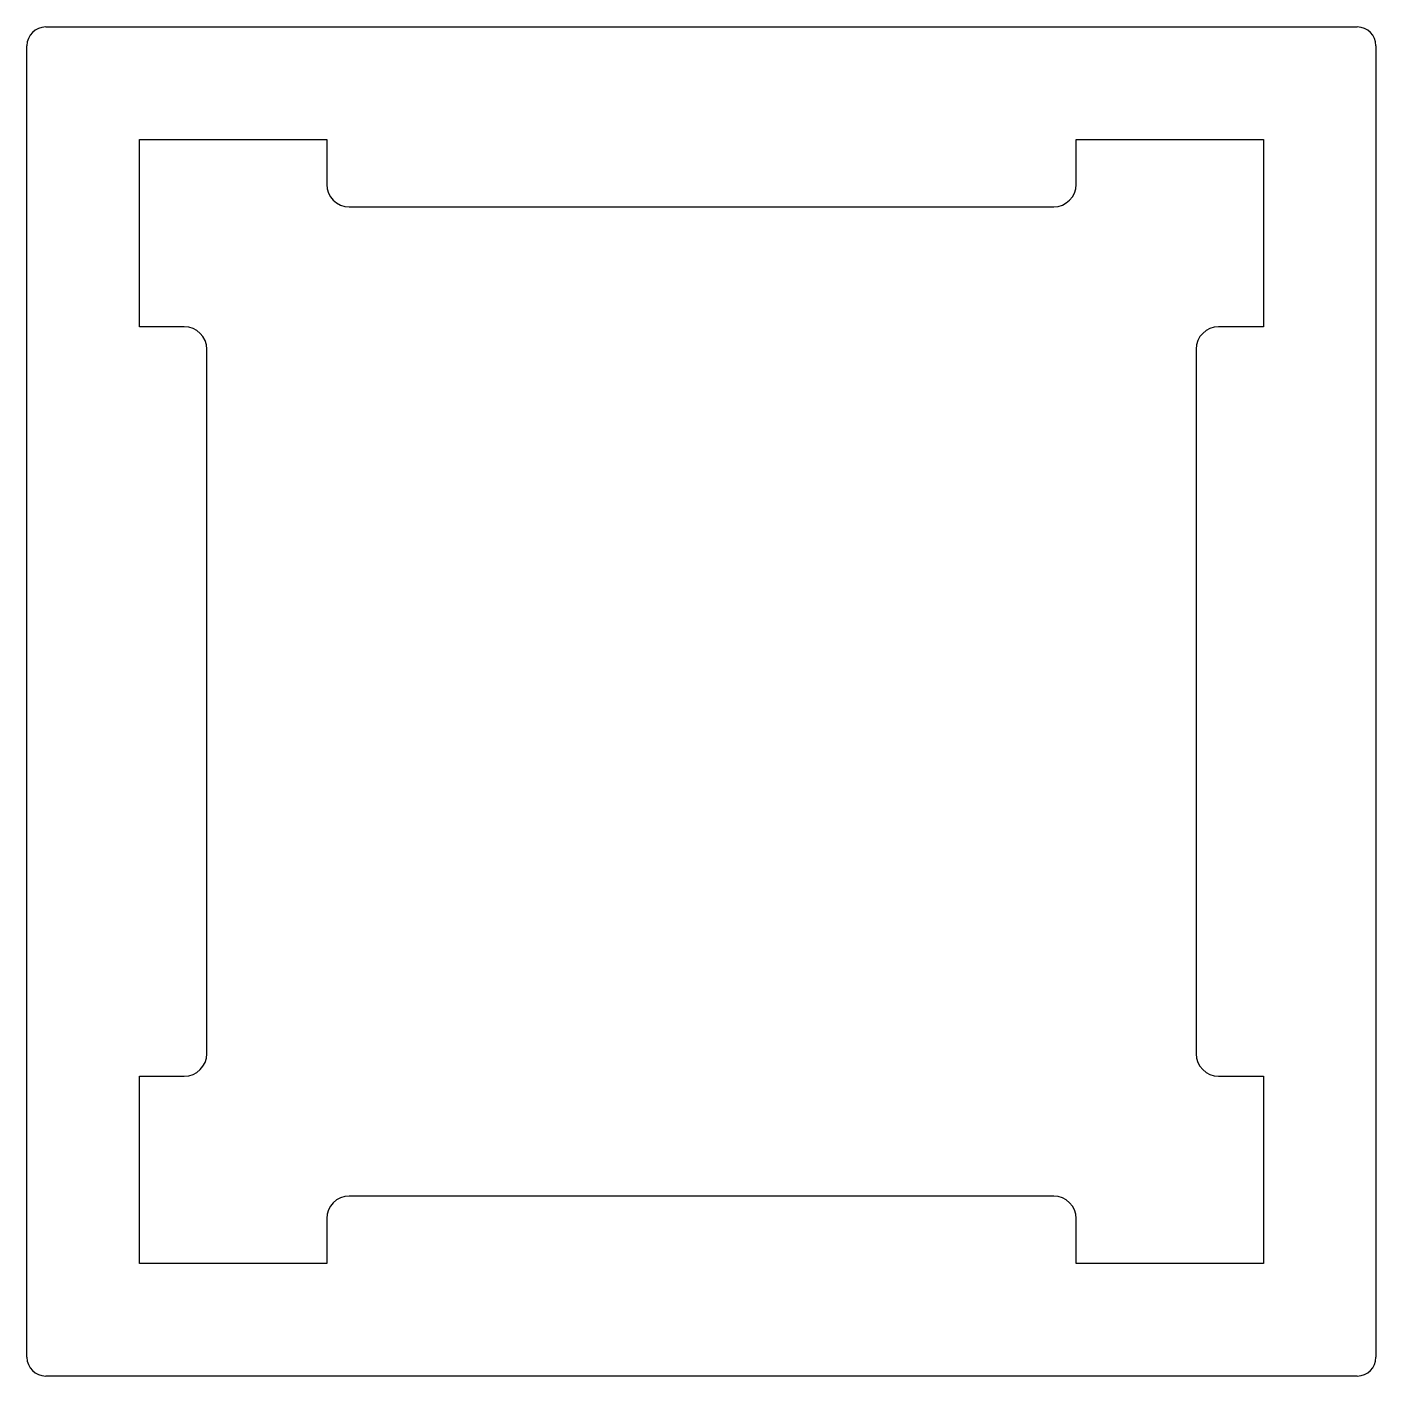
# Model space of a CAD drawing. Extents: x 997 to 1015, y 725.7 to 743.7.
import ezdxf

# ---------------------------------------------------------------- set-up
doc = ezdxf.new("R2010")
doc.units = 0
doc.layers.get('0').update_dxf_attribs({"linetype": 'CONTINUOUS'})

msp = doc.modelspace()

# ---------------------------------------------------------------- linework, layer by layer
for p, q in [((997.26, 743.749), (1014.76, 743.749)), ((997.01, 725.999), (997.01, 743.499)), ((1015.01, 743.499), (1015.01, 725.999)), ((998.51, 739.749), (998.51, 742.249)), ((998.51, 742.249), (1001.01, 742.249)), ((1001.01, 742.249), (1001.01, 741.649)), ((1011.01, 741.649), (1011.01, 742.249)), ((1011.01, 742.249), (1013.51, 742.249)), ((1013.51, 742.249), (1013.51, 739.749)), ((1001.31, 741.349), (1010.71, 741.349)), ((999.11, 739.749), (998.51, 739.749)), ((1013.51, 739.749), (1012.91, 739.749)), ((999.41, 730.049), (999.41, 739.449)), ((1012.61, 739.449), (1012.61, 730.049)), ((998.51, 727.249), (998.51, 729.749)), ((998.51, 729.749), (999.11, 729.749)), ((1012.91, 729.749), (1013.51, 729.749)), ((1013.51, 729.749), (1013.51, 727.249)), ((1010.71, 728.149), (1001.31, 728.149)), ((1001.01, 727.849), (1001.01, 727.249)), ((1011.01, 727.249), (1011.01, 727.849)), ((1001.01, 727.249), (998.51, 727.249)), ((1013.51, 727.249), (1011.01, 727.249)), ((1014.76, 725.749), (997.26, 725.749))]:
    msp.add_line(p, q)
for centre, radius, start, end in [((997.26, 743.499), 0.25, 90, 180), ((1014.76, 743.499), 0.25, 0, 90), ((1001.31, 741.649), 0.3, 180, 270), ((1010.71, 741.649), 0.3, 270, 0), ((999.11, 739.449), 0.3, 0, 90), ((1012.91, 739.449), 0.3, 90, 180), ((999.11, 730.049), 0.3, 270, 0), ((1012.91, 730.049), 0.3, 180, 270), ((1001.31, 727.849), 0.3, 90, 180), ((1010.71, 727.849), 0.3, 0, 90), ((997.26, 725.999), 0.25, 180, 270), ((1014.76, 725.999), 0.25, 270, 0)]:
    msp.add_arc(centre, radius, start, end)

doc.saveas('drawing.dxf')
